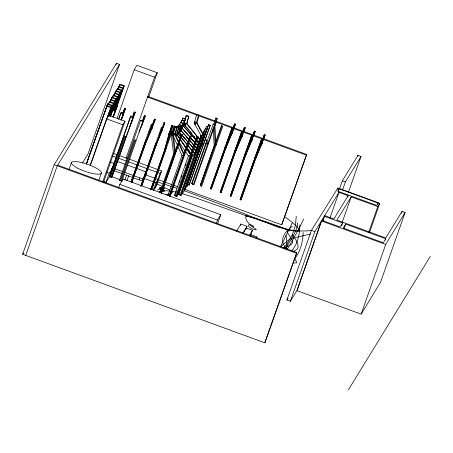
<?xml version="1.0" encoding="UTF-8"?>
<svg xmlns="http://www.w3.org/2000/svg" width="453" height="453" viewBox="0 0 453 453"><rect width="100%" height="100%" fill="white"/><g stroke="black" fill="none" stroke-linecap="round" stroke-linejoin="round"><path stroke-width="0.68" d="M303.165 232.457C303.012 242.01 300.277 251.709 294.348 259.314M299.914 224.999C299.682 234.144 297.921 243.98 291.5 250.922M296.251 216.149L295.384 225.571L292.457 234.405L287.842 242.57A1037.228 243.895 19.4 0 1 283.742 247.921M171.308 131.364L172.117 131.755L171.308 131.364L150.724 189.886M286.698 249.241L286.902 244.133L286.053 235.481M125.288 136.551L125.13 136.257M135.379 140.22L135.221 139.926M144.683 144.122L144.524 143.828M144.609 143.391L145.532 141.098M145.334 144.122L131.823 182.587M145.419 143.686L155.356 119.399L154.547 119.105L154.292 119.428L151.16 128.42M224.705 148.556L224.864 148.85M224.784 148.12L225.271 146.863M225.6 148.414L235.537 124.133L234.728 123.833L234.473 124.156L229.699 136.495M235.317 151.976L245.26 127.689L244.444 127.395L244.195 127.712L241.251 136.093M244.524 155.368L245.452 153.074M245.333 155.668L255.277 131.381L254.467 131.087L254.212 131.404L249.439 143.748M255.254 159.286L265.192 135L264.382 134.705L264.127 135.022L261.188 143.408M114.428 113.952L113.171 117.01L124.19 85.696L120.119 84.207L119.088 86.733M114.53 113.465L117.395 105.747L116.58 105.447L116.33 105.77L114.734 110.243M122.508 116.908L121.251 119.966L123.578 113.329L121.132 112.44L118.488 119.298M122.616 116.421L125.475 108.703L124.666 108.403L124.411 108.726L122.655 113.646M132.265 120.475L129.337 127.44M132.367 119.988L135.232 112.265L134.422 111.97L134.167 112.293L132.57 116.766M142.355 124.139L139.009 132.083M142.457 123.658L145.322 115.934L144.507 115.64L144.258 115.957L142.338 121.33M150.741 129.394L151.579 127.31M151.687 126.829L151.987 126.262M152.389 127.61L145.09 144.269M152.497 127.123L152.803 126.557M231.862 131.557L232.168 130.991M232.57 132.338L225.469 149.071M232.678 131.851L232.978 131.291M241.483 135.6L241.313 136.11M241.585 135.113L241.891 134.552L242.7 134.847L241.868 137.004L241.058 136.704M242.293 135.894L235.192 152.633M242.395 135.413L242.247 135.096M251.602 138.805L251.908 138.244M252.31 139.586L245.209 156.325M252.412 139.105L252.717 138.539M261.415 142.91L261.273 143.369M261.523 142.423L261.823 141.863L262.638 142.157L261.806 144.314M262.225 143.205L255.13 159.943M262.332 142.723L262.179 142.406M154.405 147.435L152.61 152.582M154.507 147.004L155.402 144.7M155.215 147.729L141.693 186.189M155.322 147.299L164.835 122.859L164.026 122.565L163.816 122.905L164.626 123.193M178.505 126.647L179.071 124.66L181.585 125.339L179.75 132.587L181.591 134.654M179.524 125.368L180.322 122.469L182.836 123.148L181.002 130.402L194.235 145.254M180.781 123.159L181.574 120.266L184.094 120.945L182.146 128.375L181.183 129.207M181.002 122.531L181.574 120.266M182.208 120.549L182.893 118.108L185.407 118.788L183.573 126.042L195.702 139.654M182.202 120.826L182.893 118.108M181.585 125.339L179.643 132.769L178.199 134.014M182.836 123.148L180.894 130.577L179.45 131.823M182.502 127.044L183.465 126.217L185.407 118.788M177.491 127.021L177.95 125.979L180.39 126.727L178.539 133.997L180.662 136.546M177.836 126.432L177.95 125.979M180.39 126.727L178.312 134.128L176.897 135.345M196.228 139.411L183.918 124.207L184.111 123.465M184.15 123.301L186.121 115.617L188.788 116.268L186.925 123.544L197.332 136.404M185.566 118.686L185.917 117.321M186.036 116.868L186.381 115.504M185.051 125.164L184.784 125.277L186.659 123.658L188.788 116.268M161.206 130.305L164.026 122.565M161.897 131.076L154.96 147.871M162.021 130.594L162.293 130.022M176.291 126.806L176.851 126.319L178.997 127.14L177.066 134.428L176.194 135.226M176.732 126.772L176.851 126.319M175.753 135.26L176.625 134.462L178.556 127.174L178.997 127.14M164.552 150.521L171.88 125.317L172.695 125.594L172.706 126.008L169.745 134.382M169.235 136.002L169.513 134.977M169.649 134.467L169.983 133.42M165.368 150.792L165.775 149.513M166.07 148.425L166.364 147.333M167.553 142.984L167.848 141.891M168.142 140.804L170.209 132.774M200.872 135.39L194.252 123.137L196.636 114.535L199.026 115.396L197.01 122.684L202.695 133.21M197.089 115.028L197.214 114.575M195.424 124.275L194.847 124.235L196.432 122.644L198.448 115.356L199.026 115.396M172.808 134.762L173.165 133.527L173.816 133.612M173.295 133.074L173.556 132.163M173.686 131.71L173.941 130.798M174.201 129.886L174.331 129.433M174.592 128.522L174.722 128.069M175.113 126.704L175.243 126.245L175.894 126.33L177.463 127.129L175.379 134.411L178.629 141.783M175.634 127.242L175.894 126.33M177.587 145.741L173.267 135.928L174.728 134.326L176.812 127.044L175.243 126.245M114.003 115.056L114.836 112.905M122.089 118.012L122.922 115.86M131.846 121.58L132.672 119.428M141.931 125.249L142.763 123.091M151.97 128.714L152.344 126.806M175.271 151.092L173.193 134.031L175.475 126.789L173.89 125.945L171.194 134.496L173.556 153.884L159.869 192.746M172.134 134.201L172.361 133.465M172.531 132.927L172.82 132.027M173.103 131.121L173.244 130.668M173.527 129.762L173.675 129.309M173.958 128.403L174.241 127.497M174.382 127.044L174.671 126.138M173.89 125.945L174.694 126.591L172.412 133.833L171.319 135.509L172.1 135.707M232.151 133.442L232.525 131.534M251.885 140.696L252.264 138.788M213.776 124.32L215.804 117.99L216.596 118.205L217.264 118.816L214.949 126.047L215.888 141.642M214.445 124.932L216.596 118.205M161.483 132.185L161.88 130.283M171.88 125.317L168.941 133.794L164.229 151.104L150.758 189.354M170.096 133.097L172.695 125.594M57.673 165.124L296.8 252.553L264.835 342.825L22.65 254.28L54.207 164.677L116.489 63.267L119.547 64.383L87.99 153.986L82.463 162.984M25.708 255.396L57.259 165.792L119.547 64.383M68.862 169.937L71.432 162.638M116.025 64.592L116.489 63.267M86.291 163.918L106.953 105.64L111.025 107.129L90.362 165.407M86.387 164.048L107.746 103.714L111.812 105.204L107.372 117.814M86.942 162.791L99.332 127.61M100.028 125.623L107.746 103.714M108.267 104.739L109.53 101.551L113.601 103.041L109.156 115.651M108.595 104.207L109.53 101.551M109.79 101.891L110.821 99.371L114.892 100.855L109.745 115.458M109.886 102.027L110.821 99.371M110.628 101.059L112.123 97.208L116.195 98.697L110.113 115.951M111.421 99.201L112.123 97.208M112.44 97.565L113.465 95.039L117.537 96.529L110.945 115.453M112.531 97.695L113.465 95.039M113.771 95.402L114.796 92.876L118.867 94.366L113.493 109.632M113.862 95.532L114.796 92.876M115.096 93.233L116.127 90.708L120.198 92.197L113.884 110.119M115.192 93.363L116.127 90.708M90.192 165.288L106.551 118.828L108.737 115.277L125.017 121.228L103.511 182.293M116.427 91.064L117.457 88.545L121.529 90.028L114.281 110.606M116.755 90.532L117.457 88.545M107.287 117.746L111.812 105.204M117.757 88.901L118.788 86.376L122.859 87.865L116.546 105.787M117.854 89.031L118.788 86.376M108.267 116.602L108.737 115.277M109.065 115.521L113.601 103.041M119.184 86.863L120.119 84.207M109.422 115.991L114.892 100.855M109.79 116.489L116.195 98.697M110.402 116.342L117.537 96.529M113.165 110.164L118.867 94.366M113.794 109.988L120.198 92.197M114.19 110.475L121.529 90.028M114.819 110.3L122.859 87.865M112.842 117.236L115.492 110.373L113.052 109.484L112.503 110.368L114.949 111.262M113.108 116.761L113.811 114.773M114.281 113.443L124.19 85.696M117.146 118.193L134.207 69.745L136.936 65.3L157.287 72.74L148.641 97.299M119.031 118.414L121.132 112.44M98.805 180.39L101.376 173.091M120.928 120.192L123.578 113.329M102.729 181.863L122.831 124.779L125.017 121.228M103.522 181.302L106.098 182.242L109.252 173.284L112.735 167.61M112.157 169.705A3.256 0.764 19.4 0 1 111.744 169.048L113.924 164.649M109.309 176.63L130.345 116.891L130.889 116.002L133.329 116.897L111.749 177.519L109.309 176.63L109.853 175.741M110.085 175.073L130.889 116.002M110.158 175.362L112.185 169.603M124.524 136.036L110.124 176.925L110.453 176.393M125.334 136.336L110.934 177.225L111.262 176.687M111.749 177.519L133.329 116.897M122.231 173.697L114.394 170.832L115.096 168.839A3.256 0.764 19.4 0 1 114.869 168.754M126.042 158.159L154.558 77.18L157.287 72.74M119.394 180.294L140.515 120.424L142.955 121.313L121.84 181.189L119.394 180.294L121.84 181.189M120.209 180.594L134.609 139.705M118.663 187.582L119.807 184.337L123.08 179.003L220.764 214.716L217.565 223.81M135.424 140L121.025 180.889L121.353 180.356M122.395 180.951L123.08 179.003M124.892 180.034L126.715 174.858M126.931 180.775L128.754 175.6M130.951 182.066L151.308 124.286L152.123 124.581L131.761 182.366M131.449 181.058L134.705 171.806M134.92 171.189L135.572 169.337M135.792 168.72L140.136 156.381M140.351 155.764L141.002 153.918M141.223 153.301L144.264 144.666M139.213 179.903L139.915 177.916A3.256 0.764 19.4 0 0 143.38 178.363L142.678 180.356A3.256 0.764 19.4 0 1 139.213 179.903L124.19 174.411M140.662 186.285L161.234 127.876L162.049 128.171L141.676 185.979M141.313 184.66L152.395 153.199M144.156 177.95L146.71 172.95A3.256 0.764 19.4 0 0 144.06 171.16L127.729 165.192M151.579 189.626L155.487 178.522M155.702 177.904L156.359 176.058M156.574 175.441L162.219 159.399M162.44 158.782L165.045 151.381M151.778 189.496L172.129 131.642M153.267 190.402L155.974 182.723L158.023 179.388L145.402 174.773M154.869 188.346L160.124 173.414L161.63 170.968L129.422 159.19M161.63 170.968L156.37 185.9L153.499 190.571M160.685 192.701L181.251 134.292L182.032 134.49L161.393 193.782M160.832 192.95L181.251 134.292M161.466 192.899L182.032 134.49M190.118 136.019L190.543 136.308L169.507 196.041L169.082 195.753L190.118 136.019L191.194 136.393L170.158 196.126L169.507 196.041L168.012 195.033L181.913 155.555L178.131 146.965M186.33 148.714L187.032 146.721M176.302 196.03L175.86 196.064L196.896 136.33L198.052 136.653L177.015 196.387L176.574 196.421L174.49 195.385L188.397 155.906L185.86 152.18M174.49 195.385L174.937 195.351L175.588 193.499M175.804 192.882L176.455 191.03M179.496 182.395L180.147 180.543M181.234 177.457L181.885 175.611M185.362 165.741L186.013 163.89M190.798 154.881L191.494 152.888M194.767 143.595L196.404 138.952M176.574 196.421L197.61 136.687L198.052 136.653M180.181 194.909L200.99 135.305L202.163 135.56L180.9 195.424L178.527 194.462L192.429 154.983L191.761 154.179M178.527 194.462L179.62 191.862M179.835 191.245L181.359 186.925M181.574 186.308L182.225 184.462M182.446 183.844L184.614 177.672M184.835 177.055L186.353 172.74M186.574 172.123L187.225 170.271M187.44 169.654L190.917 159.784M191.132 159.167L191.783 157.316M192.004 156.698L192.746 154.835M194.671 153.76L201.217 135.175M180.9 195.424L202.916 133.137L204.031 133.544L182.887 193.459L181.664 193.012M201.981 135.792L202.916 133.137M202.514 135.056L204.026 130.894L205.283 131.359L184.246 191.092M203.391 133.465L205.135 128.641L206.54 129.15L185.396 189.065L184.456 188.725M205.266 129.264L206.313 126.432L207.853 126.993L186.71 186.908L207.853 126.993M190.815 174.496L187.31 184.45L187.576 184.337M191.279 173.165L196.659 157.904M197.825 154.581L208.612 124.598L210.215 125.277L189.178 185.011L187.163 184.388M207.91 126.591L208.612 124.598M188.918 185.124L210.215 125.277M192.684 183.856L192.106 183.816L213.142 124.077L215.022 124.886L193.98 184.626L193.403 184.586L191.659 183.55L205.56 144.071L204.218 141.591M193.403 184.586L214.439 124.847L215.022 124.886M201.228 185.47L200.43 185.254L221.466 125.521L222.74 126.393L201.704 186.126L200.906 185.917L200.311 185.09L214.212 145.611L213.199 128.658M200.906 185.917L221.942 126.183L221.466 125.521M211.523 188.629L232.559 128.895L231.743 128.601L210.43 188.788L211.24 189.088L211.568 188.55M231.743 128.601L210.43 188.788L210.758 188.255M211.24 189.088L232.559 128.895M221.291 192.112L220.962 192.644L220.147 192.349L241.483 132.129L242.293 132.429L221.257 192.163M220.447 191.862L241.483 132.129M220.962 192.644L242.293 132.429M216.347 223.295L217.491 220.045L220.764 214.716M230.164 196.041L230.498 195.503L231.307 195.804L230.979 196.336L230.164 196.041L251.517 135.792L252.327 136.093L231.29 195.826M230.481 195.532L251.517 135.792M230.979 196.336L252.327 136.093M240.084 199.66L261.449 139.388L262.259 139.683L241.223 199.422L240.894 199.954L240.084 199.66L261.449 139.388M240.492 199.807L254.892 158.918L261.976 142.333L264.535 135.175M240.894 199.954L262.259 139.683M240.452 225.345L240.905 224.048L247.015 226.279L245.917 229.388M250.503 235.934L252.485 230.305L246.381 228.074L243.17 233.301M256.608 238.17L257.049 236.919L250.945 234.682L250.232 235.849M184.767 189.365L281.726 224.818L306.687 154.45L216.364 121.432M306.687 154.45L281.726 224.818M264.835 342.825L296.8 252.553M379.801 203.284L377.774 206.585L351.171 196.862L336.907 220.084L385.752 237.944L402.043 211.415L405.095 212.531L385.696 244.45L321.426 220.951L296.885 290.639L290.339 301.302L286.902 299.982L311.449 230.294L337.938 187.978L379.801 203.284L369.518 232.485M290.339 301.302L314.88 231.608L321.426 220.951M297.525 289.314L321.834 220.283L324.291 216.285L342.604 222.984L341.67 225.639M322.655 220.934L324.291 216.285M322.83 220.934L324.699 215.622L338.963 192.395L348.119 195.741L347.655 197.072M337.474 189.303L337.938 187.978M338.221 191.46L339.155 188.805L378.187 203.074L377.717 204.399M339.518 188.81L342.321 180.843L357.966 155.373L361.007 156.483L348.385 192.327M330.078 217.616L338.963 192.395M342.559 189.92L345.362 181.959L361.007 156.483M357.496 156.698L357.966 155.373M342.292 222.083L351.171 196.862M344.02 228.748L345.656 224.099L385.746 238.759L385.282 240.084M368.657 232.468L377.774 206.585M296.885 290.639L361.154 314.139L385.696 244.45M401.341 213.403L402.043 211.415M405.095 212.531L380.554 282.219L361.154 314.139M164.835 122.859L161.63 131.24M114.824 110.368L116.58 105.447M117.395 105.747L114.173 114.122M123.069 112.876L123.386 111.982M123.544 111.534L123.867 110.64M124.026 110.192L124.343 109.298M124.507 108.85L124.666 108.403M125.475 108.703L122.253 117.078M132.82 116.444L132.984 115.996M133.142 115.549L134.422 111.97M135.232 112.265L132.01 120.64M142.593 121.008L142.91 120.113M143.069 119.666L143.391 118.771M143.55 118.324L144.507 115.64M145.322 115.934L142.1 124.309M151.529 127.553L154.547 119.105M155.356 119.399L152.134 127.774M231.794 132.044L232.112 131.155M232.327 130.543L233.448 127.412M233.606 126.965L233.929 126.07M234.088 125.623L234.405 124.728M234.569 124.281L234.728 123.833M235.537 124.133L232.315 132.508M241.659 135.198L241.63 135.917M241.806 134.79L242.049 134.105M242.208 133.658L242.531 132.763M242.689 132.316L243.006 131.421M243.17 130.974L243.488 130.079M243.646 129.632L243.969 128.737M244.127 128.29L244.444 127.395M245.26 127.689L242.038 136.064M251.704 138.805L252.066 137.797M252.225 137.35L252.548 136.455M252.706 136.008L254.467 131.087M255.277 131.381L252.055 139.756M261.987 141.415L261.568 143.227M262.145 140.968L262.463 140.073M262.627 139.626L262.944 138.731M263.102 138.284L263.425 137.389M263.584 136.942L264.382 134.705M265.192 135L261.97 143.375M168.692 134.7L169.388 132.497M155.821 143.652L156.24 142.61M159.592 134.247L160.011 133.199M160.849 131.11L161.472 130.136M155.141 145.679L154.552 147.723M113.256 116.336L114.383 113.148M121.336 119.292L122.542 116.132M130.651 123.896L132.219 119.671M140.294 128.595L142.31 123.341M145.979 140.062L146.421 139.026M149.077 132.803L151.942 126.659M144.479 144.048L144.898 143.069M145.317 142.095L145.73 141.115M234.994 150.424L236.319 147.31M238.98 141.093L239.422 140.056M239.864 139.02L241.84 134.943M244.399 156.025L244.818 155.051M254.926 157.735L256.256 154.62M259.359 147.367L261.777 142.259M255.152 157.689L255.566 156.715M292.202 222.995L280.667 246.46M303.787 218.958L296.137 233.827L287.31 249.269M161.234 127.876L162.049 128.171M169.054 133.573L169.145 133.862M169.286 133.131L169.603 132.978M170.101 133.409L170.011 133.12M285.684 248.782C289.631 240.549 296.296 233.176 297.678 223.969L297.043 222.717M22.65 254.28L23.386 253.08M86.381 163.986L86.71 163.454M140.515 120.424L142.955 121.313M111.744 169.048L112.486 167.842M106.098 182.242L109.932 176.002M151.308 124.286L152.123 124.581M145.226 175.356L146.71 172.95M142.678 180.356L143.42 179.15M180.322 122.469L182.729 123.329M179.071 124.66L181.477 125.515M184.094 120.945L181.466 120.441M206.313 126.432L207.746 127.174M205.135 128.641L206.54 129.15M204.026 130.894L205.283 131.359M204.031 133.544L202.802 133.312M220.147 192.349L220.481 191.812M236.625 231.019L240.905 224.048M242.729 233.255L247.015 226.279M249.275 235.532L252.485 230.305M256.336 238.08L257.049 236.919M339.155 188.805L337.728 191.132L376.76 205.402L378.187 203.074M348.119 195.741L333.855 218.969L324.699 215.622M342.604 222.984L340.152 226.981L321.834 220.283M345.656 224.099L343.204 228.097L383.295 242.751L385.746 238.759M348.431 389.733L430.35 256.353M286.902 299.982L288.023 298.199M292.191 226.432C283.855 232.514 278.261 240.86 287.191 249.331M284.739 248.255C286.834 245.594 291.5 245.951 292.644 242.531C292.383 238.148 288.182 235.26 287.094 231.189L287.649 230.69L289.32 230.77L282.321 227.576L269.082 222.774A162.927 38.312 19.4 0 0 256.987 218.771L245.266 215.481C248.091 217.95 249.977 215.668 245.962 215.622C244.609 219.869 249.484 224.269 252.457 226.947A12.803 3.012 19.4 0 0 254.829 228.42C259.762 231.296 250.866 229.133 249.892 227.361A12.758 3.001 19.4 0 1 248.612 226.251C246.738 223.482 253.748 225.073 253.64 226.511L252.276 226.613M281.2 246.37L288.81 239.756L290.696 238.601L306.256 235.016A290.616 68.335 19.4 0 0 310.288 234.065M202.163 135.56L200.99 135.305M171.5 134.331L171.393 134.541M172.112 133.997L172.61 133.884M172.893 134.196L173.001 133.98M215.033 145.175L215.509 145.079M215.826 145.385L216.03 144.037M160.877 190.334L160.594 190.99M173.861 153.748L173.748 153.935M174.479 153.476L174.977 153.386M175.26 153.669L175.368 153.482M184.518 122.774L184.252 122.893L186.659 123.658L197.066 136.523M170.906 193.493L172.253 192.825L172.321 192.044A6.942 1.631 19.4 0 0 171.562 191.234M292.955 251.324L294.699 250.837L296.902 249.495L298.085 247.423L297.921 244.41L296.086 240.254L292.264 234.75M173.063 134.768L174.728 134.326L178.556 143.001M174.881 134.541L175.379 134.411L174.337 133.878M194.252 123.137L196.432 122.644L202.825 134.484M196.449 122.808L197.01 122.684M183.216 126.115L183.573 126.042M182.333 126.466L183.465 126.217L198.539 143.131M181.902 128.278L182.259 128.199L189.977 136.863M180.968 128.635L182.146 128.375L189.869 137.038M180.073 130.758L180.894 130.577L188.612 139.241M178.261 133.069L179.643 132.769L181.477 134.83M168.765 194.026L165.588 194.643M176.902 134.411L178.539 133.997M186.41 123.646L186.925 123.544M183.918 124.207L186.659 123.658M181.913 155.555L183.907 155.153L178.748 143.437M184.043 155.339L184.558 155.237L179.394 143.522M175.084 134.768L176.625 134.462L179.915 139.292M176.364 134.569L177.066 134.428L191.415 155.498L188.397 155.906M200.894 145.894L201.217 145.843M200.005 146.211L201.109 146.019L200.373 145.192M199.535 148.063L199.903 148.001M199.105 148.295L199.796 148.176L199.06 147.35M198.188 150.283L198.646 150.203M197.734 150.521L198.539 150.379L197.802 149.558M196.845 152.485L197.168 152.429M195.033 152.961L194.343 153.08L192.61 151.138M195.928 152.808L197.287 152.57L196.551 151.744M205.56 144.071L207.802 143.697L205.198 138.873M207.802 143.833L208.38 143.737M195.033 154.479L195.526 154.405L192.695 151.002M192.429 154.983L195.3 154.535L187.87 145.606M203.182 144.184L203.578 144.122M201.364 144.53L203.312 144.235L202.276 142.95M157.412 190.101L159.179 189.105L161.432 188.573A3.516 0.827 19.4 0 0 161.478 188.125L159.784 187.185L161.5 188.544M161.438 192.049L162.401 191.676L162.021 190.787M311.624 230.481C303.199 231.438 294.62 231.058 286.324 229.292A25.142 5.912 19.4 0 1 276.29 226.523L224.682 205.934A490.14 115.255 19.4 0 0 214.586 202.032L186.749 191.67A133.018 31.28 19.4 0 0 184.756 190.973M162.055 191.574L163.397 191.245A13.845 3.256 19.4 0 0 163.754 190.537L162.865 189.416M163.103 188.25C165.419 187.757 164.598 189.835 162.955 188.731M161.976 191.5L162.406 191.523L162.038 190.838M162.604 190.034L163.607 190.271L163.776 191.291L165.764 190.724L169.784 190.99M195.198 121.863L194.614 121.823L196.432 122.644M191.659 183.55L193.986 184.626M160.651 192.032L158.952 191.319L160.622 191.257M176.812 127.044L177.463 127.129M190.543 136.308L191.194 136.393M173.267 135.928L173.918 136.013M168.012 195.033L168.663 195.118M169.082 195.753L170.158 196.126M293.431 262.791L296.222 262.961L296.811 262.287L294.552 258.459M171.761 191.308L175.917 192.146M178.21 192.684L179.314 192.95M174.694 126.591L175.475 126.789M181.421 134.49L182.202 134.688M172.389 133.38L171.608 133.188L172.412 133.833L174.784 153.341M217.264 118.816L215.804 117.99M221.942 126.183L222.74 126.393M200.311 185.09L201.104 185.3L201.704 186.126M182.786 118.284L185.3 118.963M182.208 125.877L183.465 126.217M182.299 193.725L196.007 197.95L243.471 214.807L278.663 226.619L291.251 230.351L295.9 231.268L298.754 231.155L299.269 229.705L296.925 226.608L291.194 221.574L284.756 216.715M161.33 188.754L159.558 188.493L161.16 189.983M177.723 126.11L180.164 126.857M177.095 133.754L178.312 134.128L180.436 136.681M186.121 115.617L188.522 116.387M157.44 181.953L162.468 183.567M165.135 184.428L171.257 186.421M172.961 186.976L176.727 188.227M171.891 125.73L172.706 126.008M179.286 189.088L180.288 189.428M134.207 69.745L154.558 77.18M234.473 124.156L235.283 124.45M244.195 127.712L245.005 128.012M254.212 131.404L255.022 131.704M264.127 135.022L264.943 135.322M119.79 84.745L123.862 86.229M215.039 120.945L147.961 96.421L147.548 97.095L196.693 115.062M198.686 115.792L214.626 121.619M215.951 122.1L306.273 155.124M118.46 86.908L122.531 88.397M231.466 129.054L232.276 129.354M241.183 132.61L241.998 132.91M251.2 136.302L252.015 136.602M261.121 139.92L261.93 140.22M117.129 89.077L121.2 90.566M115.798 91.24L119.869 92.729M114.467 93.409L118.539 94.898M113.142 95.577L117.208 97.061M342.321 180.843L345.362 181.959M111.795 97.74L115.866 99.23M110.492 99.903L114.564 101.393M109.201 102.084L113.273 103.573M154.292 119.428L155.107 119.722M116.33 105.77L117.14 106.064M144.258 115.957L145.068 116.257M124.411 108.726L125.226 109.02M134.167 112.293L134.977 112.587M107.418 104.252L111.489 105.736M106.631 106.172L110.696 107.661M120.589 113.324L123.029 114.218M130.345 116.891L132.786 117.786M106.551 118.828L122.831 124.779M113.646 153.42L116.936 154.626M119.564 155.583L127.452 158.471M112.803 156.109L116.087 157.316M118.714 158.273L126.602 161.16M128.578 161.88L160.124 173.414M125.119 164.235L119.241 162.089A3.256 0.764 19.4 0 0 117.05 161.506M185.792 186.353L186.817 186.732M110.192 161.902L114.179 163.357M158.205 179.654L172.151 184.75M173.476 185.237L178.125 186.936M179.456 187.423L180.781 187.91M144.099 178.38L155.974 182.723M115.096 168.839L122.282 171.466M124.892 172.423L139.915 177.916M106.676 172.338L109.252 173.284M111.908 176.727L119.83 179.62M119.807 184.337L217.491 220.045M54.207 164.677L296.387 253.221M176.41 126.353L178.556 127.174M175.017 133.85L176.625 134.462M311.449 230.294L314.88 231.608M178.754 194.331L181.126 195.294M208.346 124.717L209.949 125.39M188.012 184.518L189.178 185.011M196.636 114.535L198.448 115.356M156.891 183.929L161.976 186.251M162.31 190.254L164.688 190.872L163.057 189.428M163.182 186.806L169.954 190.181M196.896 136.33L197.61 136.687M174.937 195.351L177.015 196.387M173.165 133.527L174.728 134.326M213.142 124.077L214.439 124.847M160.923 189.943L159.881 189.099L160.855 188.567A32.661 7.678 19.4 0 1 161.376 188.454M161.959 188.137C161.347 187.061 159.303 187.621 160.277 188.867A5.3 1.246 19.4 0 0 161.347 189.722M196.806 140.889L198.646 142.955M190.345 137.276L195.124 142.638M195.492 143.052L197.695 145.526M190.973 138.278L195.017 142.814M195.385 143.227L197.587 145.702M184.654 131.376L185.696 132.542M186.732 133.703L188.465 135.651M190.889 138.369L191.579 139.145M191.93 139.535L192.967 140.702M194.603 145.668L196.443 147.729M189.716 140.481L194.127 145.43M194.496 145.843L196.336 147.905M183.34 133.533L184.377 134.7M186.8 137.418L188.533 139.36M190.956 142.083L191.653 142.859M192.689 144.026L193.386 144.801M195.113 146.749L195.809 147.525M181.959 135.068L188.205 142.078M188.573 142.491L195.928 150.741M181.846 135.243L188.097 142.253M188.833 143.08L195.815 150.917M180.005 133.403L180.702 134.184M181.047 134.569L182.083 135.736M184.161 138.069L184.858 138.845M188.663 143.12L189.36 143.901M191.438 146.228L192.474 147.395M194.552 149.728L195.249 150.504M189.144 147.253L189.835 148.029M190.532 148.805L191.913 150.362M181.013 136.97L192.344 150.577M181.5 137.955L186.806 144.331M187.984 149.241L189.654 151.245M182.757 143.363L183.425 144.167M183.759 144.569L186.426 147.774M186.761 148.171L191.092 153.38M197.684 136.834L200.107 139.835M198.108 137.808L199.847 139.949M184.779 124.824L186.03 126.376M187.015 127.587L187.667 128.392M187.995 128.799L188.975 130.011M190.283 131.625L191.919 133.641M193.878 136.064L194.858 137.276M196.823 139.7L198.782 142.123M196.557 139.818L198.516 142.242M180.209 139.734L185.594 147.633M186.489 148.946L190.973 155.532M177.412 139.779L178.256 141.019M179.105 142.259L185.017 150.94M205.537 138.471L206.959 141.104M214.229 127.038L215.305 145.028M112.571 167.457A3.256 0.764 19.4 0 1 112.446 167.055M145.594 174.28A3.256 0.764 19.4 0 1 146.008 174.937M114.394 170.832A3.256 0.764 19.4 0 1 113.941 170.656M77.661 168.176A15.861 3.732 19.4 0 0 101.342 173.188A15.861 3.732 19.4 0 0 80.204 162.225A15.861 3.732 19.4 0 0 77.661 168.176"/></g></svg>
